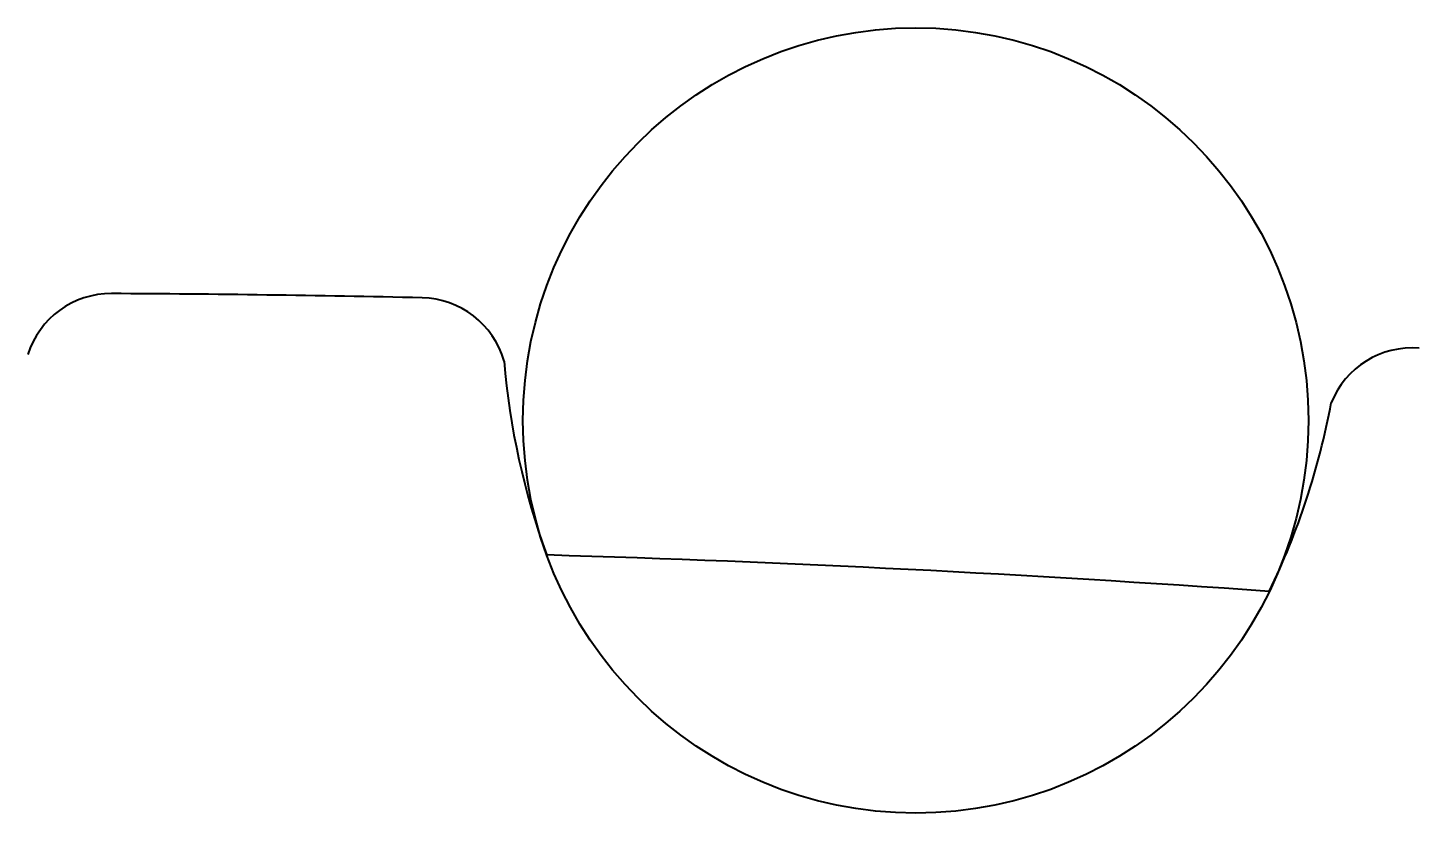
# Model space of a CAD drawing. Header units: millimetres. Extents: x 0 to 3.19, y 39.39 to 41.19.
import ezdxf

# ---------------------------------------------------------------- set-up
doc = ezdxf.new("R2010")
doc.units = ezdxf.units.MM
doc.layers.add('ModelSketch_Visible', color=7, linetype='Continuous', lineweight=40)

msp = doc.modelspace()

# ---------------------------------------------------------------- linework, layer by layer
at = {"layer": 'ModelSketch_Visible'}
msp.add_circle((2.0347, 40.2932), 0.9, dxfattribs=at)
for centre, radius, start, end in [((0.1908, 40.3841), 0.2, 89.7293, 162.5413), ((0, 0), 40.5845, 88.72442, 89.72932), ((0.899, 40.3745), 0.2, 15.9125, 88.7244), ((3.1727, 40.2597), 0.2, 85.494, 158.306), ((2.8001, 40.5722), 1.7147, 184.7803, 200.0304), ((1.3012, 40.6479), 1.7147, 334.1881, 349.4382), ((0, 0), 40.0026, 85.92185, 88.2966)]:
    msp.add_arc(centre, radius, start, end, dxfattribs=at)

doc.saveas('drawing.dxf')
